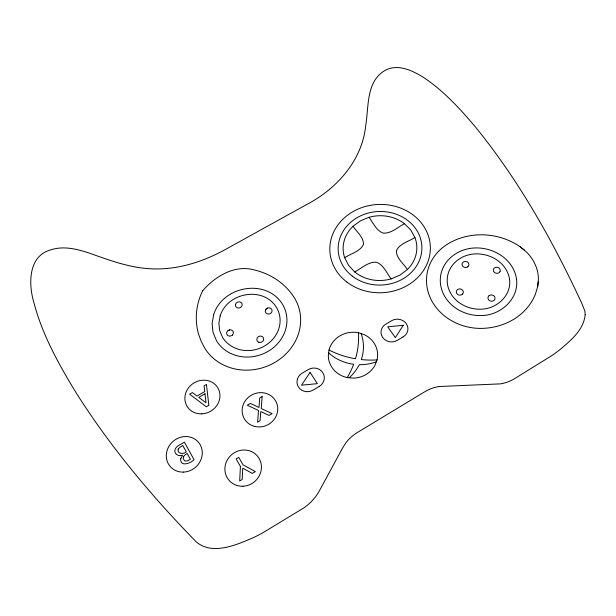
<?xml version="1.0" encoding="UTF-8"?>
<svg xmlns="http://www.w3.org/2000/svg" width="616" height="616" viewBox="0 0 616 616"><rect width="100%" height="100%" fill="white"/><g stroke="black" fill="none" stroke-linecap="round" stroke-linejoin="round"><path stroke-width="0.92" d="M329.021 349.98L328.313 355.925A24.671 22.938 -4.6 0 0 347.231 377.577L353.707 378.124A24.671 22.938 -4.6 0 0 374.813 365.604L377.038 359.921A24.671 22.938 -4.6 0 0 364.456 334.757L358.481 332.755A24.671 22.938 -4.6 0 0 329.021 349.98A85.177 76.238 -2.7 0 0 352.113 358.135L355.486 358.758L356.348 355.64A86.81 79.41 -17.5 0 0 358.481 332.755M537.653 286.725L538.423 279.294A45.261 39.609 9.7 0 0 535.227 264.595L533.487 261.145A45.261 39.609 9.7 0 0 526.264 251.805L520.027 246.677A61.4 54.139 9.6 0 0 449.025 243.22A52.314 46.046 8.7 0 0 429.575 296.157A52.314 46.046 8.7 0 0 483.144 328.351A60.838 53.369 8.2 0 0 535.443 294.055L537.653 286.725L538.299 281.766M266.004 309.163L267.406 308.123A3.419 3.08 -16.3 0 1 272.072 310.649A3.419 3.08 -16.3 0 1 267.629 313.944A3.419 3.08 -16.3 0 1 266.004 309.163L267.406 308.123M407.43 269.477L400.007 275.121L391.152 278.879A36.86 32.386 -2.3 0 1 354.716 271.933L348.594 265.38L344.652 257.673A36.86 32.386 -2.3 0 1 353.045 226.257L360.352 220.882L368.938 217.317A36.86 32.386 -2.3 0 1 404.481 223.685L410.726 229.968L414.93 237.499A36.86 32.386 -2.3 0 1 407.43 269.477C403.58 263.54 396.173 258.296 396.373 250.62C399.799 243.497 408.731 241.526 414.93 237.499M354.716 271.933C361.561 268.376 368.014 261.846 376.191 262.17C383.645 264.688 386.64 273.134 391.152 278.879M404.481 223.685C397.782 227.165 391.46 233.479 383.468 233.171C376.276 230.854 373.296 222.807 368.938 217.317M344.652 257.673C350.92 253.623 359.883 251.644 363.448 244.529C363.825 237.129 356.718 231.986 353.045 226.257M228.12 330.499L229.629 329.891M520.027 246.677L524.285 250.027M347.231 377.577A86.81 79.41 -17.5 0 0 352.645 366.843L353.653 364.241L350.889 363.84A44.814 40.995 -3.7 0 1 328.675 352.914M377.038 359.921A85.177 76.238 -2.7 0 1 364.48 359.852L361.292 359.551L362.108 357.01A45.245 41.849 -10.8 0 0 361.161 333.656M376.268 361.877A44.814 40.995 -3.7 0 1 359.405 364.687L357.265 368.168A45.245 41.849 -10.8 0 1 349.241 377.747M180.704 458.758C179.941 467.328 190.714 463.317 194.063 459.705L184.384 442.103C181.104 444.552 174.906 446.03 174.759 451.043C174.975 454.854 179.341 456.502 182.59 455.232L180.704 458.758M235.458 304.65L235.443 305.451A3.403 3.042 -19.3 0 0 237.43 307.808L238.276 307.977A3.403 3.042 -19.3 0 0 241.872 305.944L242.119 305.159A3.403 3.042 -19.3 0 0 240.895 302.371L240.14 302.002A3.403 3.042 -19.3 0 0 235.458 304.65M516.562 279.364C518.965 299.068 500.654 315.192 481.843 315.531A38.354 33.757 8.7 0 1 442.55 291.976A38.354 33.757 8.7 0 1 456.71 253.153C478.871 240.001 512.797 252.745 516.562 279.364M509.601 279.679C511.496 295.765 496.55 308.893 481.204 309.178A31.378 27.62 8.7 0 1 449.049 289.936A31.378 27.62 8.7 0 1 460.599 258.166C478.748 247.363 506.591 257.842 509.601 279.679M240.417 466.466L239.686 480.981L242.165 479.487L242.75 468.175L252.298 473.411L255.332 471.587L243.043 464.834L238.762 457.372L236.113 458.951L240.417 466.466M262.139 396.542L261.253 408.523L272.095 413.621L269.053 415.423L260.807 411.573L260.06 420.736L257.619 422.176L258.504 410.487L247.324 405.22L250.365 403.442L258.99 407.438L259.713 397.959L262.139 396.542M585.2 314.437C583.922 329.691 570.94 340.34 560.021 349.557A168.692 146.154 3.5 0 1 551.982 355.501L514.645 378.624A40.209 36.267 14.8 0 1 500.639 383.86L438.808 386.532A41.403 38.962 19.8 0 0 424.747 391.761L357.303 432.54A41.48 40.548 14.8 0 0 345.976 442.719L342.858 447.524L319.519 490.575A47.909 46.146 -37.1 0 1 303.549 508.061L262.316 533.102A165.319 150.543 -32 0 1 252.752 537.914C234.919 545.614 209.07 556.733 193.555 539.139C150.088 494.286 109.833 446.03 76.384 393.193C58.62 364.141 41.703 333.849 33.356 300.585C28.382 282.659 28.806 255.771 50.72 249.865C64.103 245.461 78.24 249.303 91.076 253.723C110.718 260.768 130.708 268.022 151.79 268.838C177.639 269.97 203.01 261.823 225.456 249.465L305.983 204.92C336.613 189.158 362.37 160.46 365.773 125.117C368.907 106.091 365.973 80.504 386.032 69.893C398.637 63.887 412.535 70.632 423.385 77.323C443.004 90.375 459.166 107.808 474.343 125.656C518.464 179.518 552.752 240.733 581.974 303.726L584.838 311.018L585.2 314.437M220.151 315.923L218.865 323.231L219.658 330.507L222.499 337.252A30.939 27.92 -19.2 0 0 264.341 346.107A30.939 27.92 -19.2 0 0 276.053 306.73C262.408 285.924 227.189 292.769 220.151 315.923M213.69 314.599L212.096 323.523L213.036 332.424L216.478 340.687A37.815 34.134 -19.2 0 0 267.675 351.597A37.815 34.134 -19.2 0 0 281.935 303.38C265.226 278.07 222.361 286.409 213.69 314.599M183.491 456.772L183.175 458.327L184.531 460.883L187.387 460.93L190.39 459.374L187.164 453.476L184.546 455.301L183.491 456.772M178.163 449.172C176.8 453.877 183.722 454.516 186.294 451.89L182.783 445.483L179.895 447.293L178.163 449.172M202.733 290.721L201.147 294.009A71.317 64.341 -16.6 0 0 198.799 334.842L201.209 341.356L204.397 347.57A51.575 46.554 -19.2 0 0 274.359 362.701A51.575 46.554 -19.2 0 0 293.655 296.696A72.026 65.026 -21.9 0 0 253.792 269.823C234.65 264.549 214.776 276.584 202.733 290.721M500.1 271.286L499.73 271.995A3.48 3.034 9.6 0 1 496.665 273.312L494.941 272.78L493.716 271.579A3.48 3.034 9.6 0 1 496.442 267.228A3.48 3.034 9.6 0 1 500.1 271.286M403.28 325.286L395.341 337.645L387.726 326.811L403.28 325.286M310.094 372.372L301.509 385.177L317.332 383.668L310.094 372.372M489.104 295.68L488.519 296.281A3.534 3.119 10.9 0 0 488.634 299.769A3.534 3.119 10.9 0 0 492.292 301.155L493.147 300.901A3.534 3.119 10.9 0 0 495.018 298.321L494.925 297.505A3.534 3.119 10.9 0 0 492.523 295.118L491.622 294.941A3.534 3.119 10.9 0 0 489.104 295.68M462.462 294.109L461.792 294.64A3.488 3.103 7.6 0 1 456.941 293.716A3.488 3.103 7.6 0 1 457.827 289.42L458.635 289.073A3.488 3.103 7.6 0 1 462.67 290.344A3.488 3.103 7.6 0 1 462.462 294.109M232.355 335.112L231.631 335.651A3.457 3.119 -22.1 0 1 227.658 330.838L230.091 329.814A3.457 3.119 -22.1 0 1 232.355 335.112M319.157 386.517L313.043 390.12A10.665 10.018 -14.5 0 1 298.475 387.017A10.665 10.018 -14.5 0 1 302.225 373.127L308.293 369.577A10.649 9.995 -13 0 1 322.83 372.688A10.649 9.995 -13 0 1 319.157 386.517M403.164 336.883L397.258 340.371A10.526 9.648 1.3 0 1 382.69 337.46A10.526 9.648 1.3 0 1 385.839 324.124L391.707 320.682A10.518 9.617 2 0 1 406.237 323.6A10.518 9.617 2 0 1 403.164 336.883M467.798 266.774L467.059 267.205A3.442 3.018 6.6 0 1 462.662 266.127A3.442 3.018 6.6 0 1 463.17 262.185L463.91 261.754A3.442 3.018 6.6 0 1 468.306 262.832A3.442 3.018 6.6 0 1 467.798 266.774M208.847 405.305L206.283 406.791L189.651 394.186L192.438 392.585L197.035 396.042L204.712 391.599L204.065 385.87L206.445 384.492L208.847 405.305M204.974 393.778L198.783 397.366L206.006 402.779L204.974 393.778M183.568 472.095A18.619 17.14 -41 0 0 200.215 444.783A18.619 17.14 -41 0 0 169.069 446.084A18.619 17.14 -41 0 0 183.568 472.095M242.943 486.232A18.68 17.71 -40.5 0 0 259.09 458.427A18.68 17.71 -40.5 0 0 227.443 459.713A18.68 17.71 -40.5 0 0 242.943 486.232M201.863 413.86A17.941 16.424 -31.5 0 0 217.871 387.918A17.941 16.424 -31.5 0 0 187.503 389.297A17.941 16.424 -31.5 0 0 201.863 413.86M255.278 426.557A18.026 16.932 -26.6 0 0 277.161 404.589A18.026 16.932 -26.6 0 0 247.393 398.236A18.026 16.932 -26.6 0 0 255.278 426.557M258.913 342.273A3.473 3.165 -19.1 0 0 263.671 338.7A3.473 3.165 -19.1 0 0 258.189 336.821A3.473 3.165 -19.1 0 0 258.913 342.273M352.314 276.137A41.896 36.806 -2.3 0 0 421.075 255.186A41.896 36.806 -2.3 0 0 366.674 213.513A41.896 36.806 -2.3 0 0 352.314 276.137M346.977 282.136A50.273 44.167 -2.3 0 0 429.398 256.718A50.273 44.167 -2.3 0 0 363.902 206.914A50.273 44.167 -2.3 0 0 346.977 282.136"/></g></svg>
